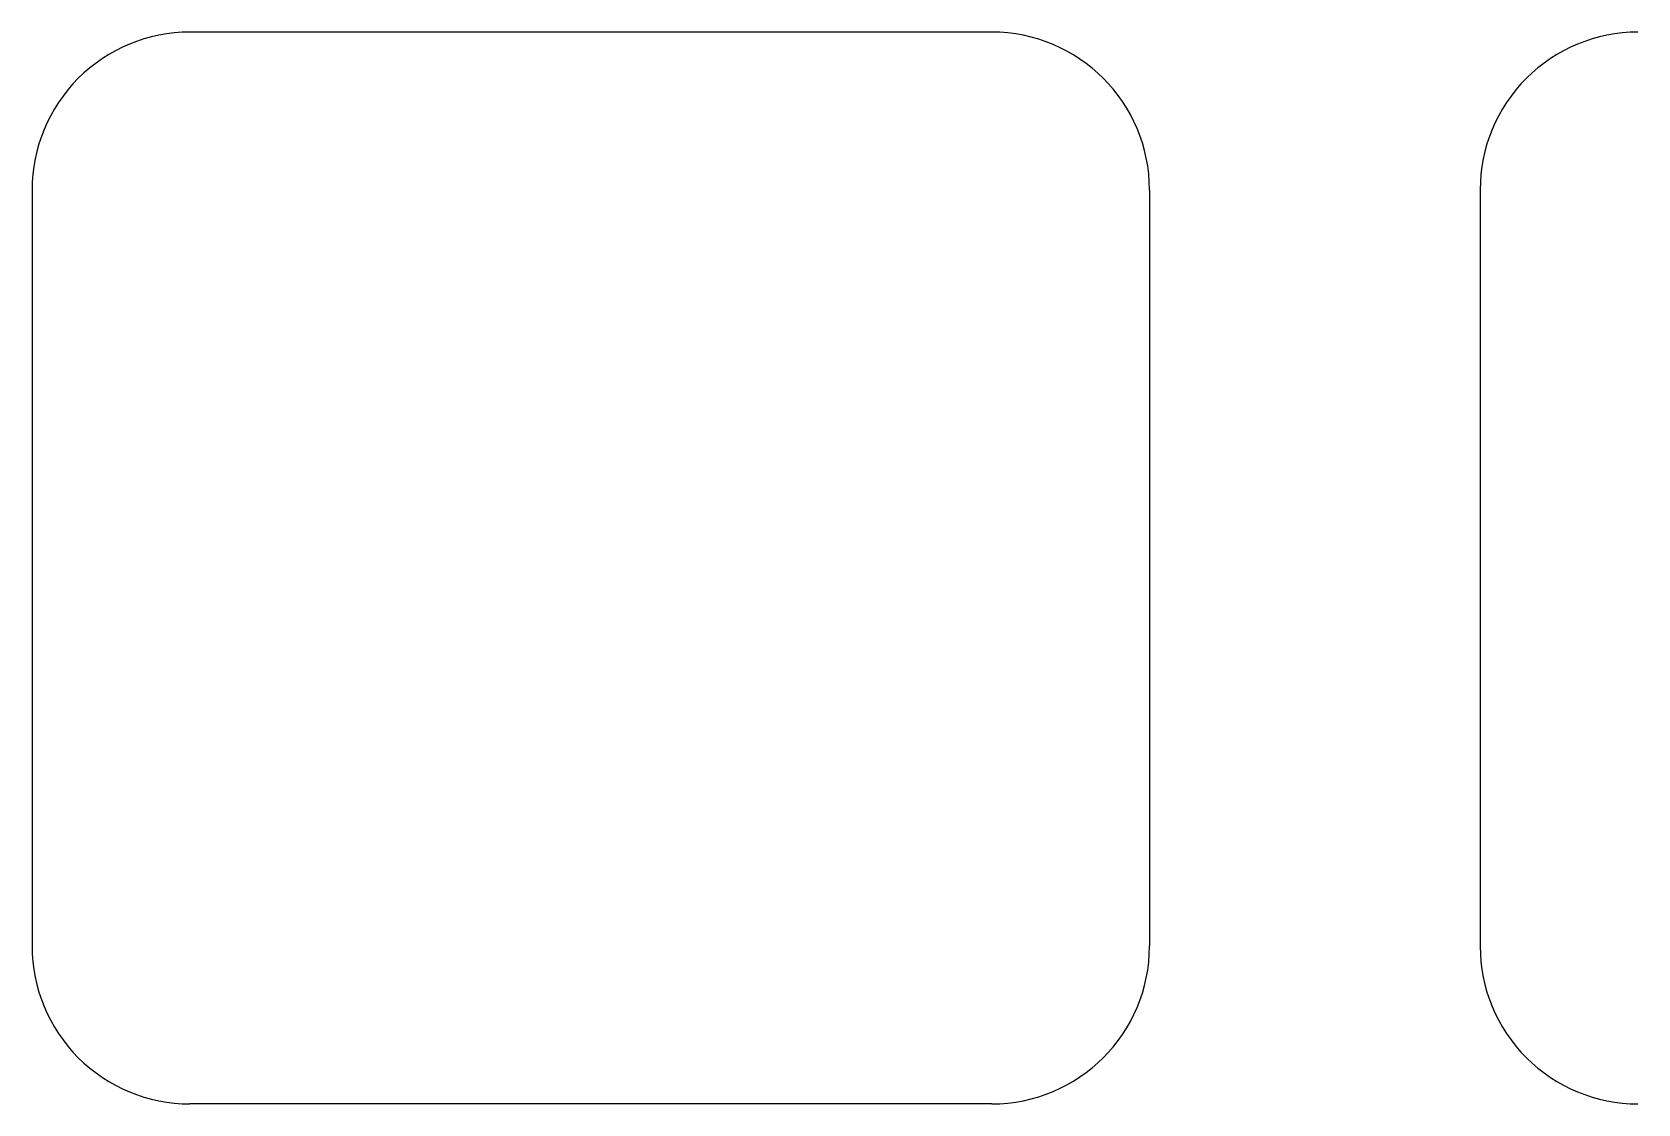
# Model space of a CAD drawing. Header units: millimetres. Extents: x -10 to 277, y -95 to 18.
# Drawn here: x 202.2 to 223.32, y -7.05 to 7.05 of the extents above; entities that cross this region are included whole.
import ezdxf

# ---------------------------------------------------------------- set-up
doc = ezdxf.new("R2010")
doc.units = ezdxf.units.MM
doc.header["$MEASUREMENT"] = 0
doc.layers.add('Edge.Cuts', color=53, linetype='CONTINUOUS')

msp = doc.modelspace()

# ---------------------------------------------------------------- linework, layer by layer
at = {"layer": 'Edge.Cuts', "linetype": 'Continuous'}
for p, q in [((214.825, 7.05), (204.275, 7.05)), ((202.2, 4.975), (202.2, -4.975)), ((216.9, 4.975), (216.9, -4.975)), ((221.25, 4.975), (221.25, -4.975)), ((214.825, -7.05), (204.275, -7.05))]:
    msp.add_line(p, q, dxfattribs=at)
at = {"layer": 'Edge.Cuts'}
for centre, radius, start, end in [((204.274972, 4.974985), 2.074972, 89.9992269, 179.9995858), ((214.824972, 4.974985), 2.075015, 0.0004142, 89.9992269), ((223.324972, 4.974985), 2.074972, 89.9992269, 179.9995858), ((204.274972, -4.975015), 2.074985, 179.9995858, 270.0007731), ((214.824972, -4.975015), 2.075028, 270.0007731, 0.0004142), ((223.324972, -4.975015), 2.074985, 179.9995858, 270.0007731)]:
    msp.add_arc(centre, radius, start, end, dxfattribs=at)

doc.saveas('drawing.dxf')
